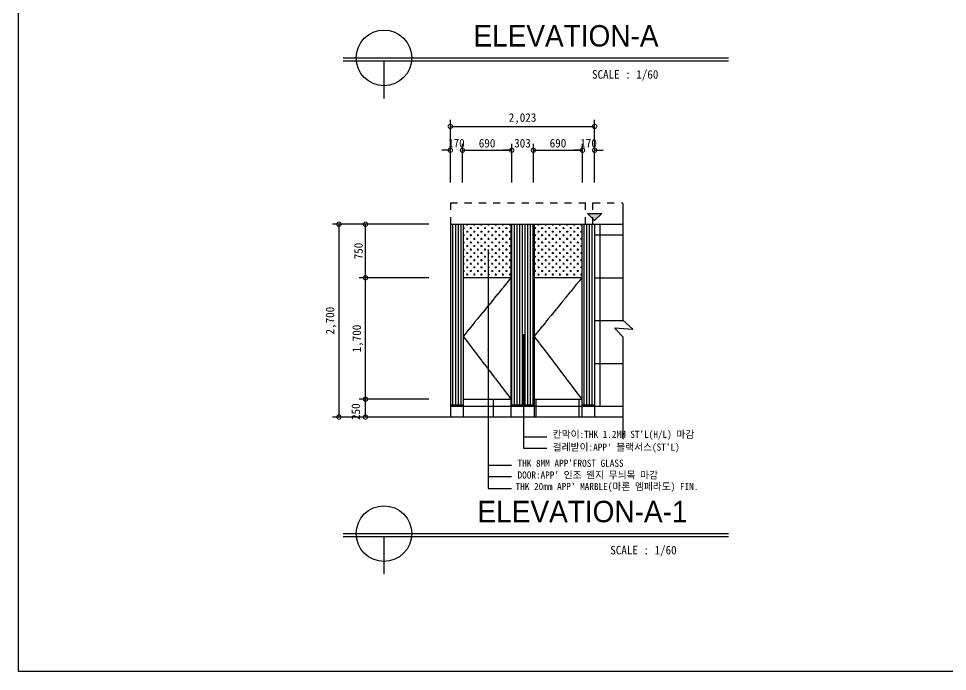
# Model space of a CAD drawing. Header units: inches. Extents: x -1249499 to 290957, y -589671 to 1013543.
# Drawn here: x -1079061 to -1066039, y 238740 to 247884 of the extents above; entities that cross this region are included whole.
import ezdxf

# ---------------------------------------------------------------- set-up
doc = ezdxf.new("R2010")
doc.units = ezdxf.units.IN
doc.header["$MEASUREMENT"] = 0
doc.linetypes.add('CEN', pattern=[62, 60, -1, 0, -1])
doc.linetypes.add('HIDDEN', pattern=[2, 1, -1])
for name, color, linetype in [('5', 5, 'Continuous'), ('6', 6, 'Continuous'), ('CEN', 1, 'CEN'), ('DIM', 1, 'Continuous'), ('H', 8, 'Continuous'), ('text', 7, 'Continuous'), ('WALL1', 3, 'Continuous')]:
    doc.layers.add(name, color=color, linetype=linetype)
doc.styles.get("Standard").update_dxf_attribs({"font": 'DotumChe.ttf'})
doc.dimstyles.new('STANDARD-600', dxfattribs={"dimtxt": 1000, "dimasz": 400, "dimexe": 800, "dimexo": 800, "dimgap": 400, "dimtad": 1, "dimdec": 0, "dimzin": 0, "dimdsep": 46, "dimlunit": 6, "dimtxsty": 'Standard', "dimsah": 1, "dimcen": 0.135, "dimclrd": 256, "dimclre": 256, "dimclrt": 4, "dimadec": 0, "dimazin": 0, "dimtfac": 1, "dimtdec": 0, "dimtofl": 0, "dimtmove": 2, "dimatfit": 3, "dimfxl": 1, "dimtolj": 1, "dimtzin": 0, "dimarcsym": 0})

# ---------------------------------------------------------------- blocks, each defined once
blk = doc.blocks.new('_DOTSMALL')
at = {"color": 0, "linetype": 'ByBlock', "const_width": 0.5}
blk.add_lwpolyline([(-0.0625, 0, 1), (0.0625, 0, 1)], format="xyb", close=True, dxfattribs=at)
blk = doc.blocks.new('*D961')
at = {"layer": 'DEFPOINTS', "color": 0, "transparency": 16777216}
for p in [(-1072148, 246040), (-1072838, 245288), (-1072148, 245288)]:
    blk.add_point(p, dxfattribs=at)
at = {"layer": 'H', "color": 0, "lineweight": -2, "transparency": 16777216}
for p, q in [((-1072838, 245588), (-1072838, 246130)), ((-1072148, 245588), (-1072148, 246130)), ((-1072838, 246040), (-1072148, 246040))]:
    blk.add_line(p, q, dxfattribs=at)
at = {"layer": 'H', "color": 0, "lineweight": -2, "transparency": 16777216, "xscale": 120, "yscale": 120, "zscale": 120, "rotation": 180}
blk.add_blockref('_DOTSMALL', (-1072838, 246040), dxfattribs=at)
at = {"layer": 'H', "color": 0, "lineweight": -2, "transparency": 16777216, "xscale": 120, "yscale": 120, "zscale": 120}
blk.add_blockref('_DOTSMALL', (-1072148, 246040), dxfattribs=at)
at = {"layer": 'H', "color": 4, "transparency": 16777216, "insert": (-1072493, 246138), "char_height": 120, "attachment_point": 5}
blk.add_mtext('\\A1;690', dxfattribs=at)
blk = doc.blocks.new('*D962')
at = {"layer": 'DEFPOINTS', "color": 0, "transparency": 16777216}
for p in [(-1072838, 246040), (-1073008, 245288), (-1072838, 245288)]:
    blk.add_point(p, dxfattribs=at)
at = {"layer": 'H', "color": 0, "lineweight": -2, "transparency": 16777216}
for p, q in [((-1073008, 245588), (-1073008, 246130)), ((-1072838, 245588), (-1072838, 246130)), ((-1073008, 246040), (-1073128, 246040)), ((-1072838, 246040), (-1072718, 246040))]:
    blk.add_line(p, q, dxfattribs=at)
at = {"layer": 'H', "color": 0, "lineweight": -2, "transparency": 16777216, "xscale": 120, "yscale": 120, "zscale": 120}
blk.add_blockref('_DOTSMALL', (-1073008, 246040), dxfattribs=at)
at = {"layer": 'H', "color": 0, "lineweight": -2, "transparency": 16777216, "xscale": 120, "yscale": 120, "zscale": 120, "rotation": 180}
blk.add_blockref('_DOTSMALL', (-1072838, 246040), dxfattribs=at)
at = {"layer": 'H', "color": 4, "transparency": 16777216, "insert": (-1072923, 246138), "char_height": 120, "attachment_point": 5}
blk.add_mtext('\\A1;170', dxfattribs=at)
blk = doc.blocks.new('*D963')
at = {"layer": 'DEFPOINTS', "color": 0, "transparency": 16777216}
for p in [(-1070985, 246374), (-1073008, 245288), (-1070985, 245288)]:
    blk.add_point(p, dxfattribs=at)
at = {"layer": 'H', "color": 0, "lineweight": -2, "transparency": 16777216}
for p, q in [((-1073008, 245588), (-1073008, 246464)), ((-1070985, 245588), (-1070985, 246464)), ((-1073008, 246374), (-1070985, 246374))]:
    blk.add_line(p, q, dxfattribs=at)
at = {"layer": 'H', "color": 0, "lineweight": -2, "transparency": 16777216, "xscale": 120, "yscale": 120, "zscale": 120, "rotation": 180}
blk.add_blockref('_DOTSMALL', (-1073008, 246374), dxfattribs=at)
at = {"layer": 'H', "color": 0, "lineweight": -2, "transparency": 16777216, "xscale": 120, "yscale": 120, "zscale": 120}
blk.add_blockref('_DOTSMALL', (-1070985, 246374), dxfattribs=at)
at = {"layer": 'H', "color": 4, "transparency": 16777216, "insert": (-1071996, 246483), "char_height": 120, "attachment_point": 5}
blk.add_mtext('\\A1;2,023', dxfattribs=at)
blk = doc.blocks.new('*D966')
at = {"layer": 'DEFPOINTS', "color": 0, "transparency": 16777216}
for p in [(-1074197, 245003), (-1073008, 245003), (-1073008, 244253)]:
    blk.add_point(p, dxfattribs=at)
at = {"layer": 'H', "color": 0, "lineweight": -2, "transparency": 16777216}
for p, q in [((-1073308, 245003), (-1074287, 245003)), ((-1074197, 244253), (-1074197, 245003)), ((-1073308, 244253), (-1074287, 244253))]:
    blk.add_line(p, q, dxfattribs=at)
at = {"layer": 'H', "color": 0, "lineweight": -2, "transparency": 16777216, "xscale": 120, "yscale": 120, "zscale": 120}
for p, rotation in [((-1074197, 245003), 90), ((-1074197, 244253), 270)]:
    blk.add_blockref('_DOTSMALL', p, dxfattribs=dict(at, rotation=rotation))
at = {"layer": 'H', "color": 4, "transparency": 16777216, "insert": (-1074295, 244628), "char_height": 120, "attachment_point": 5, "rotation": 90}
blk.add_mtext('\\A1;750', dxfattribs=at)
blk = doc.blocks.new('*D967')
at = {"layer": 'DEFPOINTS', "color": 0, "transparency": 16777216}
for p in [(-1074197, 244253), (-1073008, 244253), (-1073008, 242553)]:
    blk.add_point(p, dxfattribs=at)
at = {"layer": 'H', "color": 0, "lineweight": -2, "transparency": 16777216}
for p, q in [((-1073308, 244253), (-1074287, 244253)), ((-1074197, 242553), (-1074197, 244253)), ((-1073308, 242553), (-1074287, 242553))]:
    blk.add_line(p, q, dxfattribs=at)
at = {"layer": 'H', "color": 0, "lineweight": -2, "transparency": 16777216, "xscale": 120, "yscale": 120, "zscale": 120}
for p, rotation in [((-1074197, 244253), 90), ((-1074197, 242553), 270)]:
    blk.add_blockref('_DOTSMALL', p, dxfattribs=dict(at, rotation=rotation))
at = {"layer": 'H', "color": 4, "transparency": 16777216, "insert": (-1074306, 243403), "char_height": 120, "attachment_point": 5, "rotation": 90}
blk.add_mtext('\\A1;1,700', dxfattribs=at)
blk = doc.blocks.new('*D968')
at = {"layer": 'DEFPOINTS', "color": 0, "transparency": 16777216}
for p in [(-1074198, 242553), (-1073008, 242553), (-1073008, 242303)]:
    blk.add_point(p, dxfattribs=at)
at = {"layer": 'H', "color": 0, "lineweight": -2, "transparency": 16777216}
for p, q in [((-1073308, 242553), (-1074288, 242553)), ((-1074198, 242303), (-1074198, 242553)), ((-1073308, 242303), (-1074288, 242303))]:
    blk.add_line(p, q, dxfattribs=at)
at = {"layer": 'H', "color": 0, "lineweight": -2, "transparency": 16777216, "xscale": 120, "yscale": 120, "zscale": 120}
for p, rotation in [((-1074198, 242553), 90), ((-1074198, 242303), 270)]:
    blk.add_blockref('_DOTSMALL', p, dxfattribs=dict(at, rotation=rotation))
at = {"layer": 'H', "color": 4, "transparency": 16777216, "insert": (-1074333, 242378), "char_height": 120, "attachment_point": 5, "rotation": 90}
blk.add_mtext('\\A1;250', dxfattribs=at)
blk = doc.blocks.new('*D969')
at = {"layer": 'DEFPOINTS', "color": 0, "transparency": 16777216}
for p in [(-1073392, 245003), (-1074570, 242303), (-1073392, 242303)]:
    blk.add_point(p, dxfattribs=at)
at = {"layer": 'H', "color": 0, "lineweight": -2, "transparency": 16777216}
for p, q in [((-1073692, 245003), (-1074660, 245003)), ((-1074570, 245003), (-1074570, 242303)), ((-1073692, 242303), (-1074660, 242303))]:
    blk.add_line(p, q, dxfattribs=at)
at = {"layer": 'H', "color": 0, "lineweight": -2, "transparency": 16777216, "xscale": 120, "yscale": 120, "zscale": 120}
for p, rotation in [((-1074570, 245003), 90), ((-1074570, 242303), 270)]:
    blk.add_blockref('_DOTSMALL', p, dxfattribs=dict(at, rotation=rotation))
at = {"layer": 'H', "color": 4, "transparency": 16777216, "insert": (-1074679, 243653), "char_height": 120, "attachment_point": 5, "rotation": 90}
blk.add_mtext('\\A1;2,700', dxfattribs=at)
blk = doc.blocks.new('*D977')
at = {"layer": 'DEFPOINTS', "color": 0, "transparency": 16777216}
for p in [(-1070985, 246040), (-1071155, 245288), (-1070985, 245288)]:
    blk.add_point(p, dxfattribs=at)
at = {"layer": 'H', "color": 0, "lineweight": -2, "transparency": 16777216}
for p, q in [((-1071155, 245588), (-1071155, 246130)), ((-1070985, 245588), (-1070985, 246130)), ((-1071155, 246040), (-1071275, 246040)), ((-1070985, 246040), (-1070865, 246040))]:
    blk.add_line(p, q, dxfattribs=at)
at = {"layer": 'H', "color": 0, "lineweight": -2, "transparency": 16777216, "xscale": 120, "yscale": 120, "zscale": 120}
blk.add_blockref('_DOTSMALL', (-1071155, 246040), dxfattribs=at)
at = {"layer": 'H', "color": 0, "lineweight": -2, "transparency": 16777216, "xscale": 120, "yscale": 120, "zscale": 120, "rotation": 180}
blk.add_blockref('_DOTSMALL', (-1070985, 246040), dxfattribs=at)
at = {"layer": 'H', "color": 4, "transparency": 16777216, "insert": (-1071070, 246138), "char_height": 120, "attachment_point": 5}
blk.add_mtext('\\A1;170', dxfattribs=at)
blk = doc.blocks.new('*D978')
at = {"layer": 'DEFPOINTS', "color": 0, "transparency": 16777216}
for p in [(-1071155, 246040), (-1071844, 245288), (-1071155, 245288)]:
    blk.add_point(p, dxfattribs=at)
at = {"layer": 'H', "color": 0, "lineweight": -2, "transparency": 16777216}
for p, q in [((-1071844, 245588), (-1071844, 246130)), ((-1071155, 245588), (-1071155, 246130)), ((-1071844, 246040), (-1071155, 246040))]:
    blk.add_line(p, q, dxfattribs=at)
at = {"layer": 'H', "color": 0, "lineweight": -2, "transparency": 16777216, "xscale": 120, "yscale": 120, "zscale": 120, "rotation": 180}
blk.add_blockref('_DOTSMALL', (-1071844, 246040), dxfattribs=at)
at = {"layer": 'H', "color": 0, "lineweight": -2, "transparency": 16777216, "xscale": 120, "yscale": 120, "zscale": 120}
blk.add_blockref('_DOTSMALL', (-1071155, 246040), dxfattribs=at)
at = {"layer": 'H', "color": 4, "transparency": 16777216, "insert": (-1071499, 246138), "char_height": 120, "attachment_point": 5}
blk.add_mtext('\\A1;690', dxfattribs=at)
blk = doc.blocks.new('*D979')
at = {"layer": 'DEFPOINTS', "color": 0, "transparency": 16777216}
for p in [(-1071844, 246040), (-1072148, 245288), (-1071844, 245288)]:
    blk.add_point(p, dxfattribs=at)
at = {"layer": 'H', "color": 0, "lineweight": -2, "transparency": 16777216}
for p, q in [((-1072148, 245588), (-1072148, 246130)), ((-1071844, 245588), (-1071844, 246130)), ((-1072148, 246040), (-1072268, 246040)), ((-1071844, 246040), (-1071724, 246040))]:
    blk.add_line(p, q, dxfattribs=at)
at = {"layer": 'H', "color": 0, "lineweight": -2, "transparency": 16777216, "xscale": 120, "yscale": 120, "zscale": 120}
blk.add_blockref('_DOTSMALL', (-1072148, 246040), dxfattribs=at)
at = {"layer": 'H', "color": 0, "lineweight": -2, "transparency": 16777216, "xscale": 120, "yscale": 120, "zscale": 120, "rotation": 180}
blk.add_blockref('_DOTSMALL', (-1071844, 246040), dxfattribs=at)
at = {"layer": 'H', "color": 4, "transparency": 16777216, "insert": (-1071996, 246138), "char_height": 120, "attachment_point": 5}
blk.add_mtext('\\A1;303', dxfattribs=at)

msp = doc.modelspace()

# ---------------------------------------------------------------- hatches: boundary and pattern name
at = {"layer": 'H'}
msp.add_hatch(color=256, dxfattribs=at).paths.add_polyline_path([(-1071084.4, 245153), (-1070984.7, 245057.6), (-1070884.9, 245153)])
h = msp.add_hatch(dxfattribs=at)
h.set_pattern_fill('ANSI31', color=256, scale=300, angle=45, style=0)
h.set_pattern_definition([(90, (-1268833.256, 96849.99), (-37.5, 7e-15), [])])
h.paths.add_polyline_path([(-1072827.7, 245003.5), (-1073007.7, 245003.5), (-1073007.7, 242473.5), (-1072827.7, 242473.5)])
h.paths.add_polyline_path([(-1071834.7, 245003.5), (-1072157.7, 245003.5), (-1072157.7, 242473.5), (-1071834.7, 242473.5)])
h.paths.add_polyline_path([(-1070984.7, 245003.5), (-1071164.7, 245003.5), (-1071164.7, 242473.5), (-1070984.7, 242473.5)])
h = msp.add_hatch(dxfattribs=at)
h.set_pattern_fill('CROSS', color=256, scale=200, style=0)
h.set_pattern_definition([(0, (-1268833.256, 96849.99), (50, 50), [25, -75]), (90, (-1268820.756, 96837.49), (-50, 50), [25, -75])])
h.paths.add_polyline_path([(-1072157.7, 245003.5), (-1072827.7, 245003.5), (-1072827.7, 244253.5), (-1072157.7, 244253.5)])
h.paths.add_polyline_path([(-1071164.7, 244253.5), (-1071164.7, 245003.5), (-1071834.7, 245003.5), (-1071834.7, 244253.5)])

# ---------------------------------------------------------------- linework, layer by layer
at = {"color": 7}
for p, q in [((-1074508.5, 247333.6), (-1069106.4, 247333.6)), ((-1073938.5, 247291.3), (-1073938.5, 246763.6)), ((-1074508.5, 240669.9), (-1069106.4, 240669.9)), ((-1073938.5, 240627.6), (-1073938.5, 240099.9))]:
    msp.add_line(p, q, dxfattribs=at)
at = {"color": 2}
for p, q in [((-1074508.5, 247291.3), (-1069106.4, 247291.3)), ((-1073507.7, 242303.5), (-1070591.6, 242303.5)), ((-1074508.5, 240627.6), (-1069106.4, 240627.6))]:
    msp.add_line(p, q, dxfattribs=at)
at = {"linetype": 'HIDDEN', "ltscale": 100}
for p, q in [((-1073007.7, 245303.5), (-1071112.7, 245303.5)), ((-1073007.7, 245303.5), (-1073007.7, 245003.5)), ((-1071112.7, 245003.5), (-1071112.7, 245303.5)), ((-1071009.7, 245303.5), (-1070591.6, 245303.5)), ((-1071009.7, 245003.5), (-1071009.7, 245303.5))]:
    msp.add_line(p, q, dxfattribs=at)
at = {"color": 6}
msp.add_lwpolyline([(-1079061.1, 255812.2), (-1057868.6, 255812.2), (-1057868.6, 238739.7), (-1079061.1, 238739.7)], close=True, dxfattribs=at)
at = {"color": 7}
for centre in [(-1073938.5, 247333.6), (-1073938.5, 240669.9)]:
    msp.add_circle(centre, 390, dxfattribs=at)
at = {"layer": '5', "linetype": 'Continuous'}
for p, q in [((-1073007.7, 242473.5), (-1072827.7, 242473.5)), ((-1072157.7, 242473.5), (-1071834.7, 242473.5)), ((-1071164.7, 242473.5), (-1070984.7, 242473.5)), ((-1073007.7, 242453.5), (-1072827.7, 242453.5)), ((-1072157.7, 242453.5), (-1071834.7, 242453.5)), ((-1071164.7, 242453.5), (-1070591.6, 242453.5))]:
    msp.add_line(p, q, dxfattribs=at)
at = {"layer": '6'}
for p, q in [((-1072827.7, 245003.5), (-1072827.7, 242303.5)), ((-1072157.7, 245003.5), (-1072157.7, 242303.5)), ((-1071834.7, 245003.5), (-1071834.7, 242303.5)), ((-1071164.7, 245003.5), (-1071164.7, 242303.5)), ((-1070984.7, 245003.5), (-1070984.7, 242303.5)), ((-1072157.7, 244253.5), (-1072827.7, 244253.5)), ((-1071164.7, 244253.5), (-1071834.7, 244253.5)), ((-1072827.7, 242553.5), (-1072157.7, 242553.5)), ((-1071834.7, 242553.5), (-1071164.7, 242553.5))]:
    msp.add_line(p, q, dxfattribs=at)
at = {"layer": 'CEN'}
for p, q in [((-1070591.6, 245292.7), (-1070591.6, 243661.6)), ((-1072157.7, 244253.5), (-1072827.7, 243433)), ((-1071164.7, 244253.5), (-1071834.7, 243433)), ((-1070450.2, 243535.4), (-1070591.6, 243661.6)), ((-1070702.8, 243552.2), (-1070450.2, 243535.4)), ((-1070591.6, 243424.4), (-1070702.8, 243552.2)), ((-1072827.7, 243433), (-1072157.7, 242553.5)), ((-1071834.7, 243433), (-1071164.7, 242553.5)), ((-1070591.6, 243424.4), (-1070591.6, 241990.7))]:
    msp.add_line(p, q, dxfattribs=at)
at = {"layer": 'H'}
for p, q in [((-1071084.4, 245153), (-1070884.9, 245153)), ((-1071084.4, 245153), (-1070984.7, 245057.6)), ((-1070884.9, 245153), (-1070984.7, 245057.6)), ((-1070907.7, 242453.5), (-1070907.7, 245003.5)), ((-1070984.7, 244853.5), (-1070591.6, 244853.5)), ((-1070984.7, 244253.5), (-1070591.6, 244253.5)), ((-1070984.7, 243653.5), (-1070582.5, 243653.5)), ((-1070984.7, 243053.5), (-1070591.6, 243053.5)), ((-1072407.7, 242553.5), (-1072407.7, 242303.5)), ((-1071807.7, 242553.5), (-1071807.7, 242303.5)), ((-1071207.7, 242553.5), (-1071207.7, 242303.5)), ((-1072827.7, 242453.5), (-1072157.7, 242453.5)), ((-1071834.7, 242453.5), (-1071164.7, 242453.5))]:
    msp.add_line(p, q, dxfattribs=at)
at = {"layer": 'WALL1'}
for q in [(-1070591.6, 245003.5), (-1073007.7, 242303.5)]:
    msp.add_line((-1073007.7, 245003.5), q, dxfattribs=at)

# ---------------------------------------------------------------- texts
at = {"color": 3}
for s, insert, char_height, attachment_point in [('\\fStylus BT|b0|i0|c0|p34; \\f굴림|b0|i0|c129|p50;ELEVATION-A', (-1071442.6, 247793.1), 300, 2), ('SCALE : 1/60', (-1070091.2, 247162.6), 120, 3), ('\\fStylus BT|b0|i0|c0|p34; \\f굴림|b0|i0|c129|p50;ELEVATION-A-1', (-1071210.6, 241129.4), 300, 2), ('SCALE : 1/60', (-1069835.3, 240498.9), 120, 3)]:
    msp.add_mtext(s, dxfattribs=dict(at, insert=insert, char_height=char_height, attachment_point=attachment_point))
at = {"layer": 'text', "char_height": 100, "width": 10824, "attachment_point": 1}
for s, insert in [("칸막이:THK 1.2MM ST'L(H/L) 마감", (-1071572.5, 242110.7)), ("걸레받이:APP' 블랙서스(ST'L)", (-1071572.5, 241931.7)), ("THK 8MM APP'FROST GLASS", (-1072065.5, 241705.7)), ("DOOR:APP' 인조 웬지 무늬목 마감", (-1072065.5, 241540.9)), ("THK 20mm APP' MARBLE(마론 엠페라도) FIN.", (-1072093.3, 241380.5))]:
    msp.add_mtext(s, dxfattribs=dict(at, insert=insert))

# ---------------------------------------------------------------- dimensions: what is measured, and where the dimension line sits
at = {"layer": 'H'}
for base, p1, p2, picture, middle in [((-1070984.7, 246374.2), (-1073007.7, 245287.6), (-1070984.7, 245287.6), '*D963', (-1071996.2, 246483.1)), ((-1072837.7, 246040.5), (-1073007.7, 245287.6), (-1072837.7, 245287.6), '*D962', (-1072922.7, 246138.1)), ((-1072147.7, 246040.5), (-1072837.7, 245287.6), (-1072147.7, 245287.6), '*D961', (-1072492.7, 246138.1)), ((-1071844.2172, 246040.478), (-1072147.6663, 245287.6125), (-1071844.2172, 245287.6125), '*D979', (-1071995.9417, 246138.0579)), ((-1071154.6663, 246040.478), (-1071844.2172, 245287.6125), (-1071154.6663, 245287.6125), '*D978', (-1071499.4417, 246138.0579)), ((-1070984.7, 246040.5), (-1071154.7, 245287.6), (-1070984.7, 245287.6), '*D977', (-1071069.7, 246138.1))]:
    dim = msp.add_linear_dim(base=base, p1=p1, p2=p2, dimstyle='STANDARD-600', override={"dimscale": 60, "dimtxt": 2, "dimasz": 2, "dimexe": 1.5, "dimexo": 5, "dimgap": 0.625, "dimtoh": 1, "dimzin": 8, "dimblk1": 'DOTSMALL', "dimblk2": 'DOTSMALL', "dimcen": 1, "dimclrd": 0, "dimclre": 0, "dimtix": 1}, dxfattribs=at)
    dim.commit()
    dim.dimension.update_dxf_attribs({"geometry": picture, "text_midpoint": middle})
for base, p1, p2, picture, middle in [((-1074570.1, 242303.5), (-1073391.6, 245003.5), (-1073391.6, 242303.5), '*D969', (-1074679.1, 243653.5)), ((-1074197, 245003.5), (-1073007.7, 244253.5), (-1073007.7, 245003.5), '*D966', (-1074294.6, 244628.5)), ((-1074197, 244253.5), (-1073007.7, 242553.5), (-1073007.7, 244253.5), '*D967', (-1074305.9, 243403.5))]:
    dim = msp.add_linear_dim(base=base, p1=p1, p2=p2, angle=90, dimstyle='STANDARD-600', override={"dimscale": 60, "dimtxt": 2, "dimasz": 2, "dimexe": 1.5, "dimexo": 5, "dimgap": 0.625, "dimtoh": 1, "dimzin": 8, "dimblk1": 'DOTSMALL', "dimblk2": 'DOTSMALL', "dimcen": 1, "dimclrd": 0, "dimclre": 0, "dimtix": 1}, dxfattribs=at)
    dim.commit()
    dim.dimension.update_dxf_attribs({"geometry": picture, "text_midpoint": middle})
dim = msp.add_linear_dim(base=(-1074198.3, 242553.5), p1=(-1073007.7, 242303.5), p2=(-1073007.7, 242553.5), angle=90, dimstyle='STANDARD-600', override={"dimscale": 60, "dimtxt": 2, "dimasz": 2, "dimexe": 1.5, "dimexo": 5, "dimgap": 0.625, "dimtoh": 1, "dimzin": 8, "dimblk1": 'DOTSMALL', "dimblk2": 'DOTSMALL', "dimcen": 1, "dimclrd": 0, "dimclre": 0, "dimtix": 1}, dxfattribs=at)
dim.commit()
dim.dimension.update_dxf_attribs({"geometry": '*D968', "text_midpoint": (-1074332.6, 242378.5), "dimtype": 160})

# ---------------------------------------------------------------- leaders
at = {"layer": 'DIM', "color": 8}
for points in [[(-1072476.8, 244643.6), (-1072476.8, 241629.7), (-1072150.3, 241629.7)], [(-1071983.8, 243456.2), (-1071983.8, 242026.8), (-1071657.3, 242026.8)], [(-1072476.8, 243246.2), (-1072476.8, 241471.3), (-1072150.3, 241471.3)], [(-1072476.8, 242498), (-1072476.8, 241303.6), (-1072150.3, 241303.6)], [(-1071983.8, 242385.4), (-1071983.8, 241867.2), (-1071657.3, 241867.2)]]:
    msp.add_leader(points, dimstyle='STANDARD-600', override={"dimscale": 60, "dimtxt": 1.8, "dimasz": 1.5, "dimexe": 1.5, "dimexo": 2, "dimgap": 0.5, "dimtad": 3, "dimzin": 8, "dimcen": 1, "dimclrd": 8, "dimclre": 8, "dimtix": 1, "dimldrblk": 'DOTSMALL'}, dxfattribs=at)

doc.saveas('drawing.dxf')
